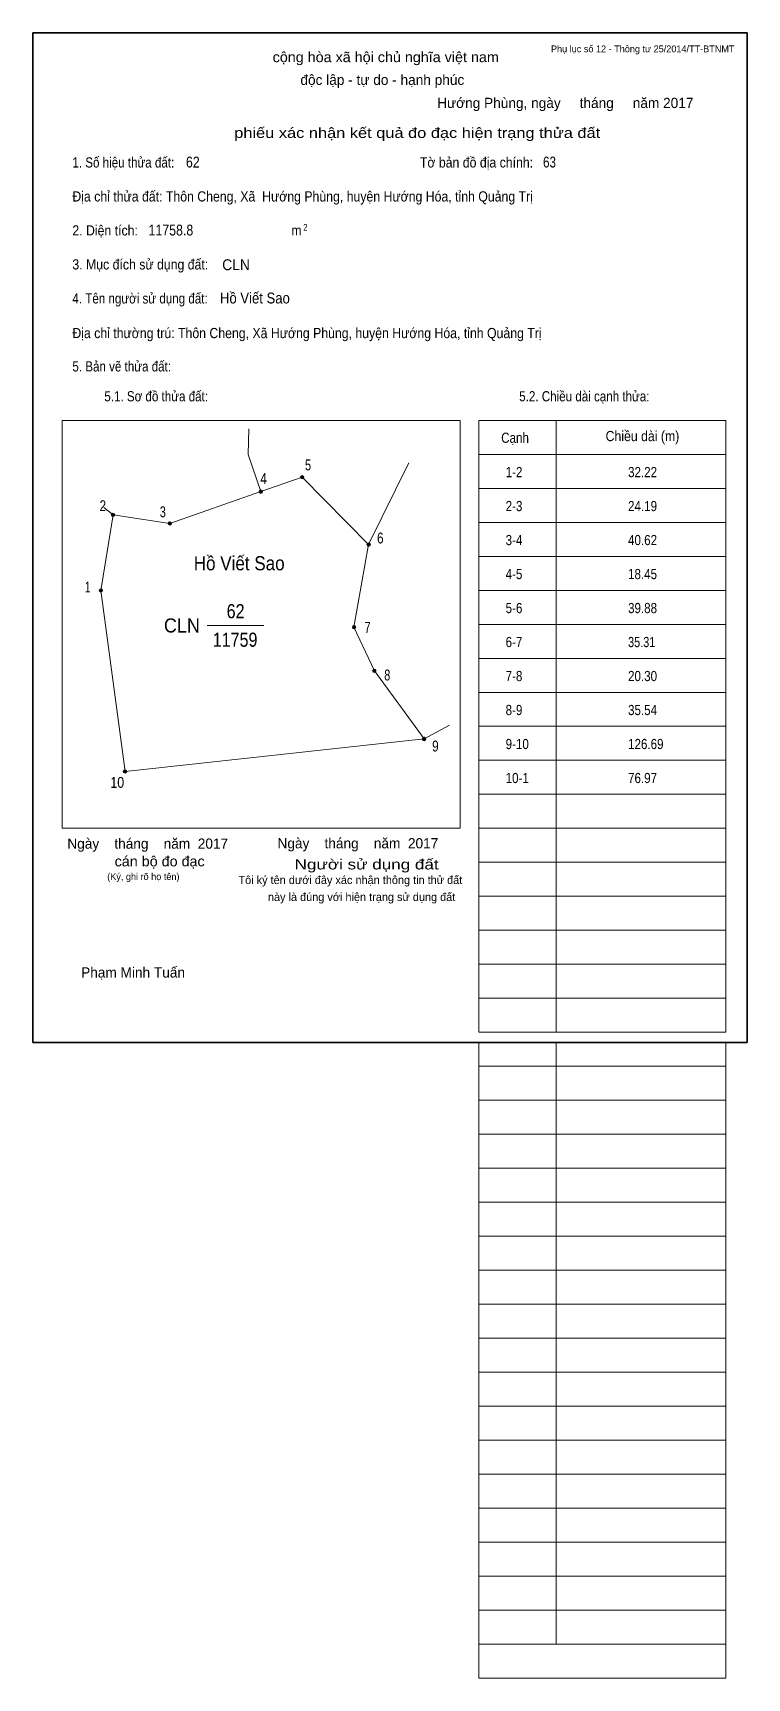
# Model space of a CAD drawing. Header units: centimetres. Extents: x 0 to 21, y -18.7 to 29.7.
import ezdxf
from ezdxf.enums import TextEntityAlignment as Align

# ---------------------------------------------------------------- set-up
doc = ezdxf.new("R2010")
doc.units = ezdxf.units.CM
doc.header["$LTSCALE"] = 0.12
doc.layers.add('30', color=7, linetype='Continuous')
doc.layers.add('34', color=7, linetype='Continuous')
for name, color, linetype, lineweight in [('32', 7, 'Continuous', 13), ('33', 7, 'Continuous', 13), ('6', 7, 'Continuous', 13), ('63', 7, 'Continuous', 13)]:
    doc.layers.add(name, color=color, linetype=linetype, lineweight=lineweight)

msp = doc.modelspace()

# ---------------------------------------------------------------- hatches: boundary and pattern name
at = {"layer": '32'}
for points in [[(7.9686, 16.628, 1), (7.8686, 16.628, 1)], [(6.7525, 16.2043, 1), (6.6525, 16.2043, 1)], [(2.4043, 15.5202, 1), (2.3043, 15.5202, 1)], [(4.0747, 15.271, 1), (3.9747, 15.271, 1)], [(9.9232, 14.6455, 1), (9.8232, 14.6455, 1)], [(2.0503, 13.2989, 1), (1.9503, 13.2989, 1)], [(9.4938, 12.2183, 1), (9.3938, 12.2183, 1)], [(10.09, 10.9325, 1), (9.99, 10.9325, 1)], [(11.5503, 8.9269, 1), (11.4503, 8.9269, 1)], [(2.7582, 7.9727, 1), (2.6582, 7.9727, 1)]]:
    msp.add_hatch(color=256, dxfattribs=at).paths.add_polyline_path(points)

# ---------------------------------------------------------------- linework, layer by layer
for centre in [(7.9186, 16.628), (6.7025, 16.2043), (2.3543, 15.5202), (4.0247, 15.271), (9.8732, 14.6455), (2.0003, 13.2989), (9.4438, 12.2183), (10.04, 10.9325), (11.5003, 8.9269), (2.7082, 7.9727)]:
    msp.add_circle(centre, 0.05, dxfattribs=at)
at = {"layer": '33'}
msp.add_line((5.12, 12.27), (6.79, 12.27), dxfattribs=at)
at = {"layer": '6'}
for p, q in [((11.05, 17.05), (9.87, 14.65)), ((2.36, 15.52), (2.09, 15.74)), ((11.5, 8.93), (12.25, 9.33))]:
    msp.add_line(p, q, dxfattribs=at)
for points in [[(6.7, 16.21), (6.33, 17.3), (6.35, 18.05)], [(6.7, 16.21), (7.92, 16.63), (9.87, 14.65)], [(2.36, 15.52), (4.03, 15.27), (6.7, 16.21)], [(11.5, 8.93), (2.71, 7.97), (2, 13.3), (2.36, 15.52)], [(9.87, 14.65), (9.44, 12.22), (10.04, 10.93), (11.5, 8.93)]]:
    msp.add_lwpolyline(points, dxfattribs=at)
at = {"layer": '63'}
for p, q in [((0.86, 18.3), (12.56, 18.3)), ((0.86, 6.3), (0.86, 18.3)), ((12.56, 6.3), (12.56, 18.3)), ((13.11, 18.3), (20.38, 18.3)), ((13.11, 0.3), (13.11, 18.3)), ((15.39, 0.3), (15.39, 18.3)), ((20.38, 0.3), (20.38, 18.3)), ((13.11, 17.3), (20.38, 17.3)), ((13.11, 16.3), (20.38, 16.3)), ((13.11, 15.3), (20.38, 15.3)), ((13.11, 14.3), (20.38, 14.3)), ((13.11, 13.3), (20.38, 13.3)), ((13.11, 12.3), (20.38, 12.3)), ((13.11, 11.3), (20.38, 11.3)), ((13.11, 10.3), (20.38, 10.3)), ((13.11, 9.3), (20.38, 9.3)), ((13.11, 8.3), (20.38, 8.3)), ((13.11, 7.3), (20.38, 7.3)), ((0.86, 6.3), (12.56, 6.3)), ((13.11, 6.3), (20.38, 6.3)), ((13.11, 5.3), (20.38, 5.3)), ((13.11, 4.3), (20.38, 4.3)), ((13.11, 3.3), (20.38, 3.3)), ((13.11, 2.3), (20.38, 2.3)), ((13.11, 1.3), (20.38, 1.3)), ((13.11, 0.3), (20.38, 0.3)), ((13.11, -18.7), (13.11, 0)), ((15.39, -17.7), (15.39, 0)), ((20.38, -18.7), (20.38, 0)), ((13.11, -0.7), (20.38, -0.7)), ((13.11, -0.7), (20.38, -0.7)), ((13.11, -1.7), (20.38, -1.7)), ((13.11, -2.7), (20.38, -2.7)), ((13.11, -3.7), (20.38, -3.7)), ((13.11, -4.7), (20.38, -4.7)), ((13.11, -5.7), (20.38, -5.7)), ((13.11, -6.7), (20.38, -6.7)), ((13.11, -7.7), (20.38, -7.7)), ((13.11, -8.7), (20.38, -8.7)), ((13.11, -9.7), (20.38, -9.7)), ((13.11, -10.7), (20.38, -10.7)), ((13.11, -11.7), (20.38, -11.7)), ((13.11, -12.7), (20.38, -12.7)), ((13.11, -13.7), (20.38, -13.7)), ((13.11, -14.7), (20.38, -14.7)), ((13.11, -15.7), (20.38, -15.7)), ((13.11, -16.7), (20.38, -16.7)), ((13.11, -17.7), (20.38, -17.7)), ((13.11, -18.7), (20.38, -18.7))]:
    msp.add_line(p, q, dxfattribs=at)
at = {"layer": '63', "lineweight": 35}
msp.add_lwpolyline([(0, 0), (0, 29.7), (21, 29.7), (21, 0)], close=True, dxfattribs=at)

# ---------------------------------------------------------------- texts
at = {"layer": '30'}
for s, width, p in [('1-2', 0.85, (13.9, 16.63)), ('32.22', 0.85, (17.5, 16.63)), ('2-3', 0.85, (13.9, 15.63)), ('24.19', 0.85, (17.5, 15.63)), ('3-4', 0.85, (13.9, 14.63)), ('40.62', 0.85, (17.5, 14.63)), ('4-5', 0.85, (13.9, 13.63)), ('18.45', 0.85, (17.5, 13.63)), ('5-6', 0.85, (13.9, 12.63)), ('39.88', 0.85, (17.5, 12.63)), ('6-7', 0.85, (13.9, 11.63)), ('35.31', 0.8, (17.5, 11.63)), ('7-8', 0.85, (13.9, 10.63)), ('20.30', 0.85, (17.5, 10.63)), ('8-9', 0.85, (13.9, 9.63)), ('35.54', 0.85, (17.5, 9.63)), ('9-10', 0.85, (13.9, 8.63)), ('126.69', 0.85, (17.5, 8.63)), ('10-1', 0.85, (13.9, 7.63)), ('76.97', 0.85, (17.5, 7.63))]:
    msp.add_text(s, height=0.3, dxfattribs=dict(at, width=width)).set_placement(p)
at = {"layer": '32'}
for s, width, p in [('5', 0.75, (8.09, 16.83)), ('4', 0.8, (6.785, 16.43)), ('2', 0.8, (2.055, 15.63)), ('3', 0.75, (3.82, 15.45)), ('6', 0.8, (10.215, 14.68)), ('1', 0.65, (1.61, 13.24)), ('7', 0.75, (9.84, 12.05)), ('8', 0.75, (10.42, 10.65)), ('9', 0.8, (11.835, 8.56)), ('10', 0.85, (2.48, 7.49))]:
    msp.add_text(s, height=0.32, dxfattribs=dict(at, width=width)).set_placement(p, align=Align.CENTER)
at = {"layer": '33', "width": 0.95}
for height, p in [(0.32, (6.38, 22.72)), (0.4159, (4.91, 12.06))]:
    msp.add_text('CLN', height=height, dxfattribs=at).set_placement(p, align=Align.RIGHT)
at = {"layer": '33', "width": 0.85}
for s, p in [('62', (5.96, 12.48)), ('11759', (5.945, 11.64))]:
    msp.add_text(s, height=0.4159, dxfattribs=at).set_placement(p, align=Align.CENTER)
at = {"layer": '34'}
for s, height, width, p in [('62', 0.32, 0.85, (4.5, 25.74)), ('63', 0.32, 0.8, (15, 25.74)), ('11758.8', 0.32, 0.85, (3.4, 23.74)), ('Hồ Viết Sao', 0.32, 0.9, (5.5, 21.74)), ('Hồ Viết Sao', 0.4159, 0.9, (4.73, 13.89))]:
    msp.add_text(s, height=height, dxfattribs=dict(at, width=width)).set_placement(p)
at = {"layer": '63', "width": 1.05}
msp.add_text('cộng hòa xã hội chủ nghĩa việt nam', height=0.3, dxfattribs=at).set_placement((10.375, 28.84), align=Align.CENTER)
at = {"layer": '63'}
for s, height, p in [('Phụ lục số 12 - Thông tư 25/2014/TT-BTNMT', 0.2, (20.63, 29.13)), ('Ngày    tháng    năm  2017', 0.3, (5.74, 5.7)), ('Ngày    tháng    năm  2017', 0.3, (11.92, 5.71)), ('(Ký, ghi rõ họ tên)', 0.2, (4.31, 4.78))]:
    msp.add_text(s, height=height, dxfattribs=at).set_placement(p, align=Align.RIGHT)
for s, height, p in [('độc lập - tự do - hạnh phúc', 0.3, (10.275, 28.17)), ('Hướng Phùng, ngày     tháng     năm 2017', 0.3, (15.655, 27.49)), ('Tôi ký tên dưới đây xác nhận thông tin thử đất', 0.24, (9.335, 4.66)), ('này là đúng với hiện trạng sử dụng đất', 0.24, (9.665, 4.16)), ('Phạm Minh Tuấn', 0.3, (2.945, 1.91))]:
    msp.add_text(s, height=height, dxfattribs=at).set_placement(p, align=Align.CENTER)
for s, width, p in [('phiếu xác nhận kết quả đo đạc hiện trạng thửa đất', 1.2, (16.68, 26.61)), ('cán bộ đo đạc', 1.05, (5.05, 5.18)), ('Người sử dụng đất', 1.25, (11.93, 5.09))]:
    msp.add_text(s, height=0.3, dxfattribs=dict(at, width=width)).set_placement(p, align=Align.RIGHT)
for s, height, width, p in [('1. Số hiệu thửa đất:', 0.3, 0.85, (1.16, 25.74)), ('Tờ bản đồ địa chính:', 0.3, 0.9, (11.38, 25.74)), ('Địa chỉ thửa đất: Thôn Cheng, Xã  Hướng Phùng, huyện Hướng Hóa, tỉnh Quảng Trị', 0.3, 0.9, (1.16, 24.74)), ('2. Diện tích:', 0.3, 0.9, (1.16, 23.74)), ('m', 0.3, 0.9, (7.6, 23.74)), ('2', 0.2, 0.8, (7.95, 23.88)), ('3. Mục đích sử dụng đất:', 0.3, 0.9, (1.16, 22.74)), ('4. Tên người sử dụng đất:', 0.3, 0.85, (1.16, 21.74)), ('Địa chỉ thường trú: Thôn Cheng, Xã Hướng Phùng, huyện Hướng Hóa, tỉnh Quảng Trị', 0.3, 0.9, (1.16, 20.72)), ('5. Bản vẽ thửa đất:', 0.3, 0.85, (1.16, 19.74)), ('5.1. Sơ đồ thửa đất:', 0.3, 0.85, (2.1, 18.86)), ('5.2. Chiều dài cạnh thửa:', 0.3, 0.85, (14.3, 18.86)), ('Cạnh', 0.3, 0.85, (13.77, 17.64)), ('Chiều dài (m)', 0.3, 0.9, (16.84, 17.69))]:
    msp.add_text(s, height=height, dxfattribs=dict(at, width=width)).set_placement(p)

doc.saveas('drawing.dxf')
